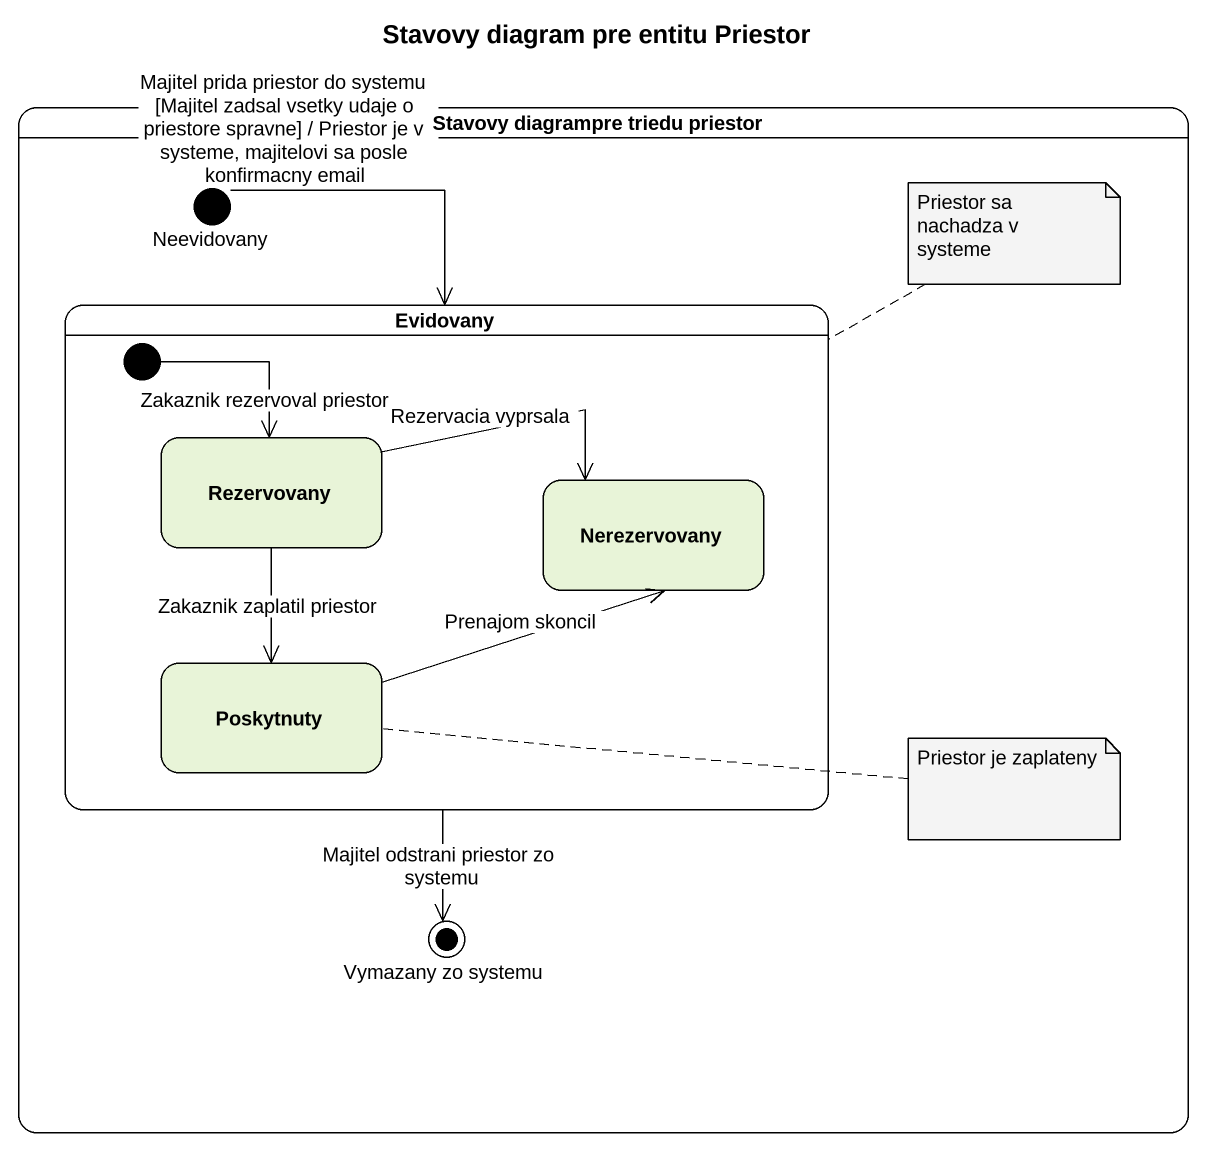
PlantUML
@startuml
title Stavovy diagram pre entitu Priestor
hide empty description
state "Stavovy diagrampre triedu priestor" as Stavovy_diagrampre_triedu {
  state Neevidovany <<start>>
  state Evidovany {
    state Rezervovany
    state Nerezervovany
    state Poskytnuty
    [*] --> Rezervovany : Zakaznik rezervoval priestor
  }
  state "Vymazany zo systemu" as Vymazany_zo_systemu <<end>>
}
Neevidovany --> Evidovany : Majitel prida priestor do systemu [Majitel zadsal vsetky udaje o priestore spravne] / Priestor je v systeme, majitelovi sa posle konfirmacny email
Evidovany --> Vymazany_zo_systemu : Majitel odstrani priestor zo systemu
Rezervovany -right-> Nerezervovany : Rezervacia vyprsala
Rezervovany --> Poskytnuty : Zakaznik zaplatil priestor
Poskytnuty -right-> Nerezervovany : Prenajom skoncil
note right of Evidovany : Priestor sa nachadza v systeme
note right of Poskytnuty : Priestor je zaplateny
@enduml
